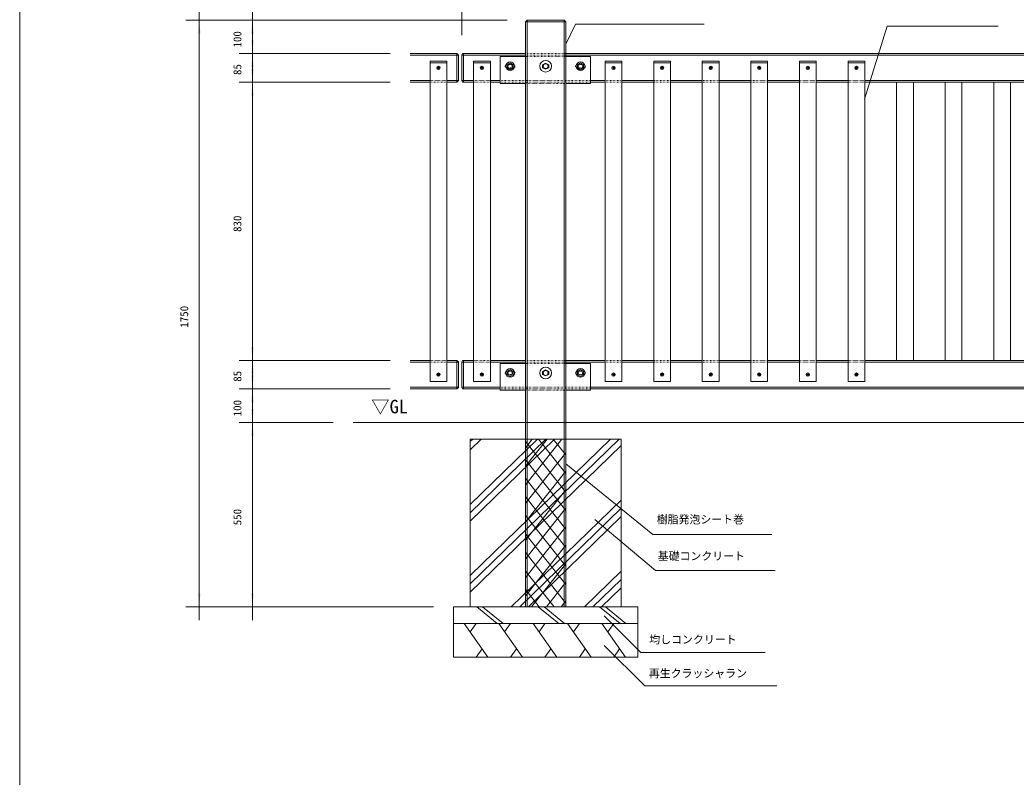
# Model space of a CAD drawing. Units: millimetres, scale not verified. Extents: x -3900 to 3900, y -2750 to 2750.
# Drawn here: x -3900 to -927, y -753 to 1505 of the extents above; entities that cross this region are included whole.
import ezdxf
from ezdxf.enums import TextEntityAlignment as Align

# ---------------------------------------------------------------- set-up
doc = ezdxf.new("R2010")
doc.units = ezdxf.units.MM
doc.header["$LTSCALE"] = 20
doc.linetypes.add('USER5', pattern=[0.208282, 0.069427, -0.138855])
doc.layers.add('0-1_IMPORTED', color=30, linetype='Continuous', lineweight=18)
doc.styles.add('ＭＳ ゴシック', font='')
doc.styles.get('ＭＳ ゴシック').set_extended_font_data('MS Gothic')

msp = doc.modelspace()

# ---------------------------------------------------------------- linework, layer by layer
at = {"layer": '0-1_IMPORTED', "color": 1}
for p, q in [((-2581, 1460.45), (-2581, 2007.92)), ((-3364.68, 1544.92), (-3364.68, 1504.92)), ((-3206, 1504.92), (-3206, 1544.92)), ((-2446, 1504.92), (-3404.68, 1504.92)), ((-3364.68, 1504.92), (-3364.68, -245.08)), ((-2446, 1504.92), (-3246, 1504.92)), ((-3206, 1404.92), (-3206, 1504.92)), ((-3206, 1404.92), (-3206, 1444.92)), ((-2795, 1404.92), (-3246, 1404.92)), ((-2795, 1404.92), (-3246, 1404.92)), ((-3206, 1319.92), (-3206, 1404.92)), ((-3206, 1364.92), (-3206, 1404.92)), ((-3206, 1319.92), (-3206, 1359.92)), ((-2795, 1319.92), (-3246, 1319.92)), ((-2795, 1319.92), (-3246, 1319.92)), ((-3206, 489.92), (-3206, 1319.92)), ((-3206, 1279.92), (-3206, 1319.92)), ((-3206, 489.92), (-3206, 529.92)), ((-2795, 489.92), (-3246, 489.92)), ((-2795, 489.92), (-3246, 489.92)), ((-3206, 404.92), (-3206, 489.92)), ((-3206, 449.92), (-3206, 489.92)), ((-3206, 404.92), (-3206, 444.92)), ((-2795, 404.92), (-3246, 404.92)), ((-2795, 404.92), (-3246, 404.92)), ((-3206, 304.92), (-3206, 404.92)), ((-3206, 364.92), (-3206, 404.92)), ((-3206, 304.92), (-3206, 344.92)), ((-2965, 304.92), (-3246, 304.92)), ((-2965, 304.92), (-3246, 304.92)), ((-3206, -245.08), (-3206, 304.92)), ((-3206, 264.92), (-3206, 304.92)), ((-2666, -245.08), (-3404.68, -245.08)), ((-3364.68, -245.08), (-3364.68, -285.08)), ((-2666, -245.08), (-3246, -245.08)), ((-3206, -285.08), (-3206, -245.08))]:
    msp.add_line(p, q, dxfattribs=at)
at = {"layer": '0-1_IMPORTED'}
for p, q in [((-2391, 1499.55), (-2271, 1499.55)), ((-2386, 1504.92), (-2386, -245.45)), ((-2276, 1504.92), (-2276, -245.45)), ((-2735, 1404.92), (-2594.79, 1404.92)), ((-2735, 1399.92), (-2591, 1399.92)), ((-2596, 1404.92), (-2591, 1400.45)), ((-2596, 1404.92), (-2596, 1319.92)), ((-2591, 1400.45), (-2591, 1324.4)), ((-2581, 1400.45), (-2578.84, 1404.92)), ((-2581, 1324.4), (-2581, 1400.45)), ((-2581, 1399.92), (-2391, 1399.92)), ((-2578.84, 1404.92), (-2391, 1404.92)), ((-2576, 1319.92), (-2576, 1404.92)), ((-2271, 1404.92), (-86.64, 1404.92)), ((-2271, 1399.92), (-81, 1399.92)), ((-2626, 1377.42), (-2676, 1377.42)), ((-2496, 1377.42), (-2546, 1377.42)), ((-2443, 1369.91), (-2441.6, 1372.02)), ((-2441.6, 1372.02), (-2439.49, 1373.43)), ((-2439.49, 1373.43), (-2437, 1373.92)), ((-2437, 1373.92), (-2434.51, 1373.43)), ((-2434.51, 1373.43), (-2432.4, 1372.02)), ((-2432.4, 1372.02), (-2430.99, 1369.91)), ((-2430.99, 1369.91), (-2430.5, 1367.42)), ((-2227, 1373.92), (-2229.49, 1373.43)), ((-2224.51, 1373.43), (-2227, 1373.92)), ((-2222.4, 1372.02), (-2224.51, 1373.43)), ((-2103.5, 1377.42), (-2153.5, 1377.42)), ((-1958.5, 1377.42), (-2008.5, 1377.42)), ((-1813.5, 1377.42), (-1863.5, 1377.42)), ((-1668.5, 1377.42), (-1718.5, 1377.42)), ((-1523.5, 1377.42), (-1573.5, 1377.42)), ((-1378.5, 1377.42), (-1428.5, 1377.42)), ((-2441.6, 1362.83), (-2443, 1364.93)), ((-2439.49, 1361.42), (-2441.6, 1362.83)), ((-2437, 1360.92), (-2439.49, 1361.42)), ((-2434.51, 1361.42), (-2437, 1360.92)), ((-2432.4, 1362.83), (-2434.51, 1361.42)), ((-2430.99, 1364.93), (-2432.4, 1362.83)), ((-2430.5, 1367.42), (-2430.99, 1364.93)), ((-2229.49, 1361.42), (-2227, 1360.92)), ((-2227, 1360.92), (-2224.51, 1361.42)), ((-2224.51, 1361.42), (-2222.4, 1362.83)), ((-2676, 1324.92), (-2735, 1324.92)), ((-2676, 1319.92), (-2735, 1319.92)), ((-2591, 1324.92), (-2626, 1324.92)), ((-2596, 1319.92), (-2626, 1319.92)), ((-2591, 1324.4), (-2596, 1319.92)), ((-2546, 1324.92), (-2581, 1324.92)), ((-2578.84, 1319.92), (-2581, 1324.4)), ((-2546, 1319.92), (-2578.84, 1319.92)), ((-2466, 1324.92), (-2496, 1324.92)), ((-2466, 1319.92), (-2496, 1319.92)), ((-2153.5, 1324.92), (-2196, 1324.92)), ((-2196, 1319.92), (-2153.5, 1319.92)), ((-2008.5, 1324.92), (-2103.5, 1324.92)), ((-2103.5, 1319.92), (-2008.5, 1319.92)), ((-1863.5, 1324.92), (-1958.5, 1324.92)), ((-1958.5, 1319.92), (-1863.5, 1319.92)), ((-1718.5, 1324.92), (-1813.5, 1324.92)), ((-1813.5, 1319.92), (-1718.5, 1319.92)), ((-1573.5, 1324.92), (-1668.5, 1324.92)), ((-1668.5, 1319.92), (-1573.5, 1319.92)), ((-1428.5, 1324.92), (-1523.5, 1324.92)), ((-1523.5, 1319.92), (-1428.5, 1319.92)), ((-81, 1324.92), (-1378.5, 1324.92)), ((-86.64, 1319.92), (-1378.5, 1319.92)), ((-1283.5, 489.92), (-1283.5, 1319.92)), ((-1233.5, 1319.92), (-1233.5, 489.92)), ((-1138.5, 489.92), (-1138.5, 1319.92)), ((-1088.5, 1319.92), (-1088.5, 489.92)), ((-993.5, 489.92), (-993.5, 1319.92)), ((-943.5, 1319.92), (-943.5, 489.92)), ((-2735, 489.92), (-2676, 489.92)), ((-2735, 484.92), (-2676, 484.92)), ((-2626, 489.92), (-2596, 489.92)), ((-2626, 484.92), (-2591, 484.92)), ((-2596, 489.92), (-2591, 485.45)), ((-2596, 489.92), (-2596, 404.92)), ((-2591, 485.45), (-2591, 409.4)), ((-2581, 485.45), (-2578.84, 489.92)), ((-2581, 409.4), (-2581, 485.45)), ((-2581, 484.92), (-2546, 484.92)), ((-2578.84, 489.92), (-2546, 489.92)), ((-2576, 404.92), (-2576, 489.92)), ((-2496, 489.92), (-2391, 489.92)), ((-2496, 484.92), (-2391, 484.92)), ((-2153.5, 489.92), (-2271, 489.92)), ((-2271, 484.92), (-2153.5, 484.92)), ((-2008.5, 489.92), (-2103.5, 489.92)), ((-2103.5, 484.92), (-2008.5, 484.92)), ((-1863.5, 489.92), (-1958.5, 489.92)), ((-1958.5, 484.92), (-1863.5, 484.92)), ((-1718.5, 489.92), (-1813.5, 489.92)), ((-1813.5, 484.92), (-1718.5, 484.92)), ((-1573.5, 489.92), (-1668.5, 489.92)), ((-1668.5, 484.92), (-1573.5, 484.92)), ((-1428.5, 489.92), (-1523.5, 489.92)), ((-1523.5, 484.92), (-1428.5, 484.92)), ((-1378.5, 489.92), (-86.64, 489.92)), ((-1378.5, 484.92), (-81, 484.92)), ((-2443, 454.91), (-2441.6, 457.02)), ((-2441.6, 447.83), (-2443, 449.93)), ((-2441.6, 457.02), (-2439.49, 458.43)), ((-2439.49, 446.42), (-2441.6, 447.83)), ((-2439.49, 458.43), (-2437, 458.92)), ((-2437, 445.92), (-2439.49, 446.42)), ((-2437, 458.92), (-2434.51, 458.43)), ((-2434.51, 446.42), (-2437, 445.92)), ((-2434.51, 458.43), (-2432.4, 457.02)), ((-2432.4, 447.83), (-2434.51, 446.42)), ((-2432.4, 457.02), (-2430.99, 454.91)), ((-2430.99, 449.93), (-2432.4, 447.83)), ((-2430.99, 454.91), (-2430.5, 452.42)), ((-2430.5, 452.42), (-2430.99, 449.93)), ((-2227, 458.92), (-2229.49, 458.43)), ((-2229.49, 446.42), (-2227, 445.92)), ((-2224.51, 458.43), (-2227, 458.92)), ((-2227, 445.92), (-2224.51, 446.42)), ((-2222.4, 457.02), (-2224.51, 458.43)), ((-2224.51, 446.42), (-2222.4, 447.83)), ((-2591, 409.92), (-2735, 409.92)), ((-2594.79, 404.92), (-2735, 404.92)), ((-2591, 409.4), (-2596, 404.92)), ((-2466, 409.92), (-2581, 409.92)), ((-2578.84, 404.92), (-2581, 409.4)), ((-2466, 404.92), (-2578.84, 404.92)), ((-81, 409.92), (-2196, 409.92)), ((-86.64, 404.92), (-2196, 404.92)), ((369.5, 304.92), (-2905, 304.92)), ((-2556, 222.81), (-2522.97, 254.92)), ((-2556, 10.68), (-2304.78, 254.92)), ((-2556, 247.56), (-2548.43, 254.92)), ((-2556, 35.43), (-2330.24, 254.92)), ((-2556, -176.7), (-2112.04, 254.92)), ((-2556, 60.18), (-2355.69, 254.92)), ((-2556, -151.95), (-2137.5, 254.92)), ((-2390.5, 230.42), (-2370.9, 254.92)), ((-2390.5, 175.18), (-2326.7, 254.92)), ((-2390.5, 119.93), (-2282.51, 254.92)), ((-2270.5, 97.29), (-2390.5, 247.29)), ((-2270.5, 152.53), (-2352.41, 254.92)), ((-2270.5, 207.77), (-2308.22, 254.92)), ((-2556, -201.45), (-2106, 236.05)), ((-2390.5, 64.69), (-2270.5, 214.69)), ((-2270.5, 42.05), (-2390.5, 192.05)), ((-2390.5, 9.45), (-2270.5, 159.45)), ((-2270.5, -13.2), (-2390.5, 136.8)), ((-2390.5, -45.79), (-2270.5, 104.21)), ((-2433.59, -245.08), (-2106, 73.42)), ((-2270.5, -68.44), (-2390.5, 81.56)), ((-2408.14, -245.08), (-2106, 48.67)), ((-2390.5, -101.04), (-2270.5, 48.96)), ((-2270.5, -123.68), (-2390.5, 26.32)), ((-2382.68, -245.08), (-2106, 23.92)), ((-2390.5, -156.28), (-2270.5, -6.28)), ((-2270.5, -178.92), (-2390.5, -28.92)), ((-2390.5, -211.52), (-2270.5, -61.52)), ((-2270.5, -234.17), (-2390.5, -84.17)), ((-2373.15, -245.08), (-2270.5, -116.76)), ((-2305.97, -245.08), (-2390.5, -139.41)), ((-2215.4, -245.08), (-2106, -138.72)), ((-2328.96, -245.08), (-2270.5, -172.01)), ((-2189.94, -245.08), (-2106, -163.47)), ((-2350.16, -245.08), (-2390.5, -194.65)), ((-2164.49, -245.08), (-2106, -188.21)), ((-2284.76, -245.08), (-2270.5, -227.25)), ((-2536.51, -245.08), (-2475.4, -295.08)), ((-2519.22, -245.08), (-2458.11, -295.08)), ((-2353.17, -245.08), (-2292.06, -295.08)), ((-2335.89, -245.08), (-2274.78, -295.08)), ((-2169.84, -245.08), (-2108.73, -295.08)), ((-2152.56, -245.08), (-2091.44, -295.08)), ((-2503.18, -395.08), (-2573.74, -295.08)), ((-2556.1, -320.08), (-2538.46, -295.08)), ((-2400.51, -395.08), (-2471.07, -295.08)), ((-2453.43, -320.08), (-2435.79, -295.08)), ((-2297.84, -395.08), (-2368.41, -295.08)), ((-2350.77, -320.08), (-2333.13, -295.08)), ((-2195.18, -395.08), (-2265.74, -295.08)), ((-2248.1, -320.08), (-2230.46, -295.08)), ((-2092.51, -395.08), (-2163.07, -295.08)), ((-2145.43, -320.08), (-2127.79, -295.08)), ((-2520.82, -370.08), (-2538.46, -395.08)), ((-2418.15, -370.08), (-2435.79, -395.08)), ((-2315.48, -370.08), (-2333.13, -395.08)), ((-2212.82, -370.08), (-2230.46, -395.08)), ((-2110.15, -370.08), (-2127.79, -395.08))]:
    msp.add_line(p, q, dxfattribs=at)
at = {"layer": '0-1_IMPORTED', "linetype": 'USER5'}
for p, q in [((-2267.76, 1404.92), (-2387.76, 1404.92)), ((-2267.76, 1399.92), (-2387.76, 1399.92)), ((-2447, 1372.42), (-2427, 1372.42)), ((-2272, 1395.92), (-2392, 1395.92)), ((-2217, 1372.42), (-2237, 1372.42)), ((-2427, 1362.42), (-2447, 1362.42)), ((-2237, 1362.42), (-2217, 1362.42)), ((-2626, 1324.92), (-2676, 1324.92)), ((-2676, 1319.92), (-2626, 1319.92)), ((-2546, 1324.92), (-2496, 1324.92)), ((-2496, 1319.92), (-2546, 1319.92)), ((-2196, 1324.92), (-2467, 1324.92)), ((-2196, 1319.92), (-2467, 1319.92)), ((-2392, 1315.92), (-2272, 1315.92)), ((-2103.5, 1324.92), (-2153.5, 1324.92)), ((-2103.5, 1319.92), (-2153.5, 1319.92)), ((-1958.5, 1324.92), (-2008.5, 1324.92)), ((-1958.5, 1319.92), (-2008.5, 1319.92)), ((-1813.5, 1324.92), (-1863.5, 1324.92)), ((-1813.5, 1319.92), (-1863.5, 1319.92)), ((-1668.5, 1324.92), (-1718.5, 1324.92)), ((-1668.5, 1319.92), (-1718.5, 1319.92)), ((-1523.5, 1324.92), (-1573.5, 1324.92)), ((-1523.5, 1319.92), (-1573.5, 1319.92)), ((-1378.5, 1324.92), (-1428.5, 1324.92)), ((-1378.5, 1319.92), (-1428.5, 1319.92)), ((-2626, 489.92), (-2676, 489.92)), ((-2676, 484.92), (-2626, 484.92)), ((-2496, 489.92), (-2546, 489.92)), ((-2546, 484.92), (-2496, 484.92)), ((-2272, 480.92), (-2392, 480.92)), ((-2267.76, 489.92), (-2387.76, 489.92)), ((-2267.76, 484.92), (-2387.76, 484.92)), ((-2103.5, 489.92), (-2153.5, 489.92)), ((-2103.5, 484.92), (-2153.5, 484.92)), ((-1958.5, 489.92), (-2008.5, 489.92)), ((-1958.5, 484.92), (-2008.5, 484.92)), ((-1813.5, 489.92), (-1863.5, 489.92)), ((-1813.5, 484.92), (-1863.5, 484.92)), ((-1668.5, 489.92), (-1718.5, 489.92)), ((-1668.5, 484.92), (-1718.5, 484.92)), ((-1523.5, 489.92), (-1573.5, 489.92)), ((-1523.5, 484.92), (-1573.5, 484.92)), ((-1378.5, 489.92), (-1428.5, 489.92)), ((-1378.5, 484.92), (-1428.5, 484.92)), ((-2447, 457.42), (-2427, 457.42)), ((-2427, 447.42), (-2447, 447.42)), ((-2217, 457.42), (-2237, 457.42)), ((-2237, 447.42), (-2217, 447.42)), ((-2196, 409.92), (-2467, 409.92)), ((-2196, 404.92), (-2467, 404.92)), ((-2392, 400.92), (-2272, 400.92))]:
    msp.add_line(p, q, dxfattribs=at)
at = {"layer": '0-1_IMPORTED'}
for points in [[(-3900, 2750), (3900, 2750), (3900, -2750), (-3900, -2750)], [(-2386, 1504.92), (-2276, 1504.92), (-2271, 1499.55), (-2271, -245.45), (-2391, -245.45), (-2391, 1499.55)], [(-2626, 1382.42), (-2676, 1382.42), (-2676, 427.42), (-2626, 427.42)], [(-2496, 1382.42), (-2546, 1382.42), (-2546, 427.42), (-2496, 427.42)], [(-2445.97, 1362.25), (-2445.97, 1372.6), (-2437, 1377.78), (-2428.03, 1372.6), (-2428.03, 1362.25), (-2437, 1357.07)], [(-2331, 1358.42), (-2322, 1362.92), (-2322, 1371.92), (-2331, 1376.42), (-2340, 1371.92), (-2340, 1362.92)], [(-2218.03, 1362.25), (-2218.03, 1372.6), (-2227, 1377.78), (-2235.97, 1372.6), (-2235.97, 1362.25), (-2227, 1357.07)], [(-2103.5, 1382.42), (-2153.5, 1382.42), (-2153.5, 427.42), (-2103.5, 427.42)], [(-1958.5, 1382.42), (-2008.5, 1382.42), (-2008.5, 427.42), (-1958.5, 427.42)], [(-1813.5, 1382.42), (-1863.5, 1382.42), (-1863.5, 427.42), (-1813.5, 427.42)], [(-1668.5, 1382.42), (-1718.5, 1382.42), (-1718.5, 427.42), (-1668.5, 427.42)], [(-1523.5, 1382.42), (-1573.5, 1382.42), (-1573.5, 427.42), (-1523.5, 427.42)], [(-1378.5, 1382.42), (-1428.5, 1382.42), (-1428.5, 427.42), (-1378.5, 427.42)], [(-2648.5, 1362.92), (-2650.5, 1362.92), (-2650.5, 1364.92), (-2651.5, 1364.92), (-2651.5, 1362.92), (-2653.5, 1362.92), (-2653.5, 1361.92), (-2651.5, 1361.92), (-2651.5, 1359.92), (-2650.5, 1359.92), (-2650.5, 1361.92), (-2648.5, 1361.92)], [(-2518.5, 1362.92), (-2520.5, 1362.92), (-2520.5, 1364.92), (-2521.5, 1364.92), (-2521.5, 1362.92), (-2523.5, 1362.92), (-2523.5, 1361.92), (-2521.5, 1361.92), (-2521.5, 1359.92), (-2520.5, 1359.92), (-2520.5, 1361.92), (-2518.5, 1361.92)], [(-2126, 1362.92), (-2128, 1362.92), (-2128, 1364.92), (-2129, 1364.92), (-2129, 1362.92), (-2131, 1362.92), (-2131, 1361.92), (-2129, 1361.92), (-2129, 1359.92), (-2128, 1359.92), (-2128, 1361.92), (-2126, 1361.92)], [(-1981, 1362.92), (-1983, 1362.92), (-1983, 1364.92), (-1984, 1364.92), (-1984, 1362.92), (-1986, 1362.92), (-1986, 1361.92), (-1984, 1361.92), (-1984, 1359.92), (-1983, 1359.92), (-1983, 1361.92), (-1981, 1361.92)], [(-1836, 1362.92), (-1838, 1362.92), (-1838, 1364.92), (-1839, 1364.92), (-1839, 1362.92), (-1841, 1362.92), (-1841, 1361.92), (-1839, 1361.92), (-1839, 1359.92), (-1838, 1359.92), (-1838, 1361.92), (-1836, 1361.92)], [(-1691, 1362.92), (-1693, 1362.92), (-1693, 1364.92), (-1694, 1364.92), (-1694, 1362.92), (-1696, 1362.92), (-1696, 1361.92), (-1694, 1361.92), (-1694, 1359.92), (-1693, 1359.92), (-1693, 1361.92), (-1691, 1361.92)], [(-1546, 1362.92), (-1548, 1362.92), (-1548, 1364.92), (-1549, 1364.92), (-1549, 1362.92), (-1551, 1362.92), (-1551, 1361.92), (-1549, 1361.92), (-1549, 1359.92), (-1548, 1359.92), (-1548, 1361.92), (-1546, 1361.92)], [(-1401, 1362.92), (-1403, 1362.92), (-1403, 1364.92), (-1404, 1364.92), (-1404, 1362.92), (-1406, 1362.92), (-1406, 1361.92), (-1404, 1361.92), (-1404, 1359.92), (-1403, 1359.92), (-1403, 1361.92), (-1401, 1361.92)], [(-2648.5, 446.92), (-2650.5, 446.92), (-2650.5, 444.92), (-2651.5, 444.92), (-2651.5, 446.92), (-2653.5, 446.92), (-2653.5, 447.92), (-2651.5, 447.92), (-2651.5, 449.92), (-2650.5, 449.92), (-2650.5, 447.92), (-2648.5, 447.92)], [(-2518.5, 446.92), (-2520.5, 446.92), (-2520.5, 444.92), (-2521.5, 444.92), (-2521.5, 446.92), (-2523.5, 446.92), (-2523.5, 447.92), (-2521.5, 447.92), (-2521.5, 449.92), (-2520.5, 449.92), (-2520.5, 447.92), (-2518.5, 447.92)], [(-2445.97, 447.25), (-2445.97, 457.6), (-2437, 462.78), (-2428.03, 457.6), (-2428.03, 447.25), (-2437, 442.07)], [(-2331, 443.42), (-2322, 447.92), (-2322, 456.92), (-2331, 461.42), (-2340, 456.92), (-2340, 447.92)], [(-2218.03, 447.25), (-2218.03, 457.6), (-2227, 462.78), (-2235.97, 457.6), (-2235.97, 447.25), (-2227, 442.07)], [(-2126, 446.92), (-2128, 446.92), (-2128, 444.92), (-2129, 444.92), (-2129, 446.92), (-2131, 446.92), (-2131, 447.92), (-2129, 447.92), (-2129, 449.92), (-2128, 449.92), (-2128, 447.92), (-2126, 447.92)], [(-1981, 446.92), (-1983, 446.92), (-1983, 444.92), (-1984, 444.92), (-1984, 446.92), (-1986, 446.92), (-1986, 447.92), (-1984, 447.92), (-1984, 449.92), (-1983, 449.92), (-1983, 447.92), (-1981, 447.92)], [(-1836, 446.92), (-1838, 446.92), (-1838, 444.92), (-1839, 444.92), (-1839, 446.92), (-1841, 446.92), (-1841, 447.92), (-1839, 447.92), (-1839, 449.92), (-1838, 449.92), (-1838, 447.92), (-1836, 447.92)], [(-1691, 446.92), (-1693, 446.92), (-1693, 444.92), (-1694, 444.92), (-1694, 446.92), (-1696, 446.92), (-1696, 447.92), (-1694, 447.92), (-1694, 449.92), (-1693, 449.92), (-1693, 447.92), (-1691, 447.92)], [(-1546, 446.92), (-1548, 446.92), (-1548, 444.92), (-1549, 444.92), (-1549, 446.92), (-1551, 446.92), (-1551, 447.92), (-1549, 447.92), (-1549, 449.92), (-1548, 449.92), (-1548, 447.92), (-1546, 447.92)], [(-1401, 446.92), (-1403, 446.92), (-1403, 444.92), (-1404, 444.92), (-1404, 446.92), (-1406, 446.92), (-1406, 447.92), (-1404, 447.92), (-1404, 449.92), (-1403, 449.92), (-1403, 447.92), (-1401, 447.92)], [(-2556, 254.92), (-2106, 254.92), (-2106, -245.08), (-2556, -245.08)], [(-2606, -245.08), (-2056, -245.08), (-2056, -295.08), (-2606, -295.08)], [(-2606, -295.08), (-2056, -295.08), (-2056, -395.08), (-2606, -395.08)]]:
    msp.add_lwpolyline(points, close=True, dxfattribs=at)
at = {"layer": '0-1_IMPORTED', "color": 1}
for points in [[(-2271, 1432.92), (-2241.85, 1492.92), (-1858, 1492.92)], [(-1379.84, 1269), (-1311.9, 1486.54), (-981, 1486.54)], [(-1656, -29), (-2011, -29), (-2271, 180.94)], [(-1646, -136.62), (-2003, -136.62), (-2184.46, 15)], [(-1676, -381), (-2046.58, -381), (-2156, -271.58)], [(-1641, -481), (-2035, -481), (-2156, -360)]]:
    msp.add_lwpolyline(points, dxfattribs=at)
at = {"layer": '0-1_IMPORTED'}
for points in [[(-2392, 1315.92), (-2467, 1315.92), (-2467, 1395.92), (-2392, 1395.92)], [(-2443, 1364.93), (-2443.5, 1367.42), (-2443, 1369.91)], [(-2272, 1395.92), (-2197, 1395.92), (-2197, 1315.92), (-2272, 1315.92)], [(-2229.49, 1373.43), (-2231.6, 1372.02), (-2233, 1369.91), (-2233.5, 1367.42), (-2233, 1364.93), (-2231.6, 1362.83), (-2229.49, 1361.42)], [(-2220.5, 1367.42), (-2220.99, 1369.91), (-2222.4, 1372.02)], [(-2222.4, 1362.83), (-2220.99, 1364.93), (-2220.5, 1367.42)], [(-2392, 400.92), (-2467, 400.92), (-2467, 480.92), (-2392, 480.92)], [(-2272, 480.92), (-2197, 480.92), (-2197, 400.92), (-2272, 400.92)], [(-2443, 449.93), (-2443.5, 452.42), (-2443, 454.91)], [(-2229.49, 458.43), (-2231.6, 457.02), (-2233, 454.91), (-2233.5, 452.42), (-2233, 449.93), (-2231.6, 447.83), (-2229.49, 446.42)], [(-2220.5, 452.42), (-2220.99, 454.91), (-2222.4, 457.02)], [(-2222.4, 447.83), (-2220.99, 449.93), (-2220.5, 452.42)]]:
    msp.add_lwpolyline(points, dxfattribs=at)
for centre, radius in [((-2437, 1367.42), 13), ((-2331, 1367.42), 17.5), ((-2331, 1367.42), 7.19), ((-2227, 1367.42), 13), ((-2651, 1362.42), 5), ((-2521, 1362.42), 5), ((-2128.5, 1362.42), 5), ((-1983.5, 1362.42), 5), ((-1838.5, 1362.42), 5), ((-1693.5, 1362.42), 5), ((-1548.5, 1362.42), 5), ((-1403.5, 1362.42), 5), ((-2651, 447.42), 5), ((-2521, 447.42), 5), ((-2437, 452.42), 13), ((-2331, 452.42), 17.5), ((-2331, 452.42), 7.19), ((-2227, 452.42), 13), ((-2128.5, 447.42), 5), ((-1983.5, 447.42), 5), ((-1838.5, 447.42), 5), ((-1693.5, 447.42), 5), ((-1548.5, 447.42), 5), ((-1403.5, 447.42), 5)]:
    msp.add_circle(centre, radius, dxfattribs=at)
at = {"layer": '0-1_IMPORTED', "linetype": 'USER5'}
for centre, start, end in [((-2447, 1367.42), 90, 180), ((-2427, 1367.42), 0, 90), ((-2237, 1367.42), 90, 180), ((-2217, 1367.42), 0, 90), ((-2447, 1367.42), 180, 270), ((-2427, 1367.42), 270, 0), ((-2237, 1367.42), 180, 270), ((-2217, 1367.42), 270, 0), ((-2447, 452.42), 90, 180), ((-2447, 452.42), 180, 270), ((-2427, 452.42), 0, 90), ((-2427, 452.42), 270, 360), ((-2237, 452.42), 90, 180), ((-2237, 452.42), 180, 270), ((-2217, 452.42), 0, 90), ((-2217, 452.42), 270, 360)]:
    msp.add_arc(centre, 5, start, end, dxfattribs=at)
at = {"layer": '0-1_IMPORTED', "color": 1}
for points in [[(-3364.68, 1504.92), (-3361.18, 1464.93), (-3368.18, 1464.93)], [(-3206, 1504.92), (-3202.5, 1464.93), (-3209.5, 1464.93)], [(-3206, 1404.92), (-3209.5, 1444.92), (-3202.5, 1444.92)], [(-3206, 1404.92), (-3202.5, 1364.92), (-3209.5, 1364.92)], [(-3206, 1319.92), (-3209.5, 1359.92), (-3202.5, 1359.92)], [(-3206, 1319.92), (-3202.5, 1279.92), (-3209.5, 1279.92)], [(-3206, 489.92), (-3209.5, 529.92), (-3202.5, 529.92)], [(-3206, 489.92), (-3202.5, 449.92), (-3209.5, 449.92)], [(-3206, 404.92), (-3209.5, 444.92), (-3202.5, 444.92)], [(-3206, 404.92), (-3202.5, 364.92), (-3209.5, 364.92)], [(-3206, 304.92), (-3209.5, 344.92), (-3202.5, 344.92)], [(-3206, 304.92), (-3202.5, 264.92), (-3209.5, 264.92)], [(-3364.68, -245.08), (-3368.18, -205.08), (-3361.18, -205.08)], [(-3206, -245.08), (-3209.5, -205.08), (-3202.5, -205.08)]]:
    msp.add_solid(points, dxfattribs=at)

# ---------------------------------------------------------------- texts
at = {"layer": '0-1_IMPORTED', "color": 7, "style": 'ＭＳ ゴシック'}
for s, p in [('100', (-3231.93, 1423.17)), ('85', (-3231.93, 1341.26)), ('830', (-3231.93, 873.17)), ('1750', (-3390.61, 587.59)), ('85', (-3231.93, 426.26)), ('100', (-3231.93, 323.17)), ('550', (-3231.93, -1.83))]:
    msp.add_text(s, height=23.88, rotation=90, dxfattribs=at).set_placement(p, align=Align.BOTTOM_LEFT)
for s, height, p in [('▽GL', 40.36, (-2851.86, 319.91)), ('樹脂発泡シート巻', 23.88, (-1999.58, -3.67)), ('基礎コンクリート', 23.88, (-1996.58, -112.91)), ('均しコンクリート', 23.88, (-2021.74, -361.93)), ('再生クラッシャラン', 23.88, (-2023.1, -462.81))]:
    msp.add_text(s, height=height, dxfattribs=at).set_placement(p, align=Align.BOTTOM_LEFT)

doc.saveas('drawing.dxf')
